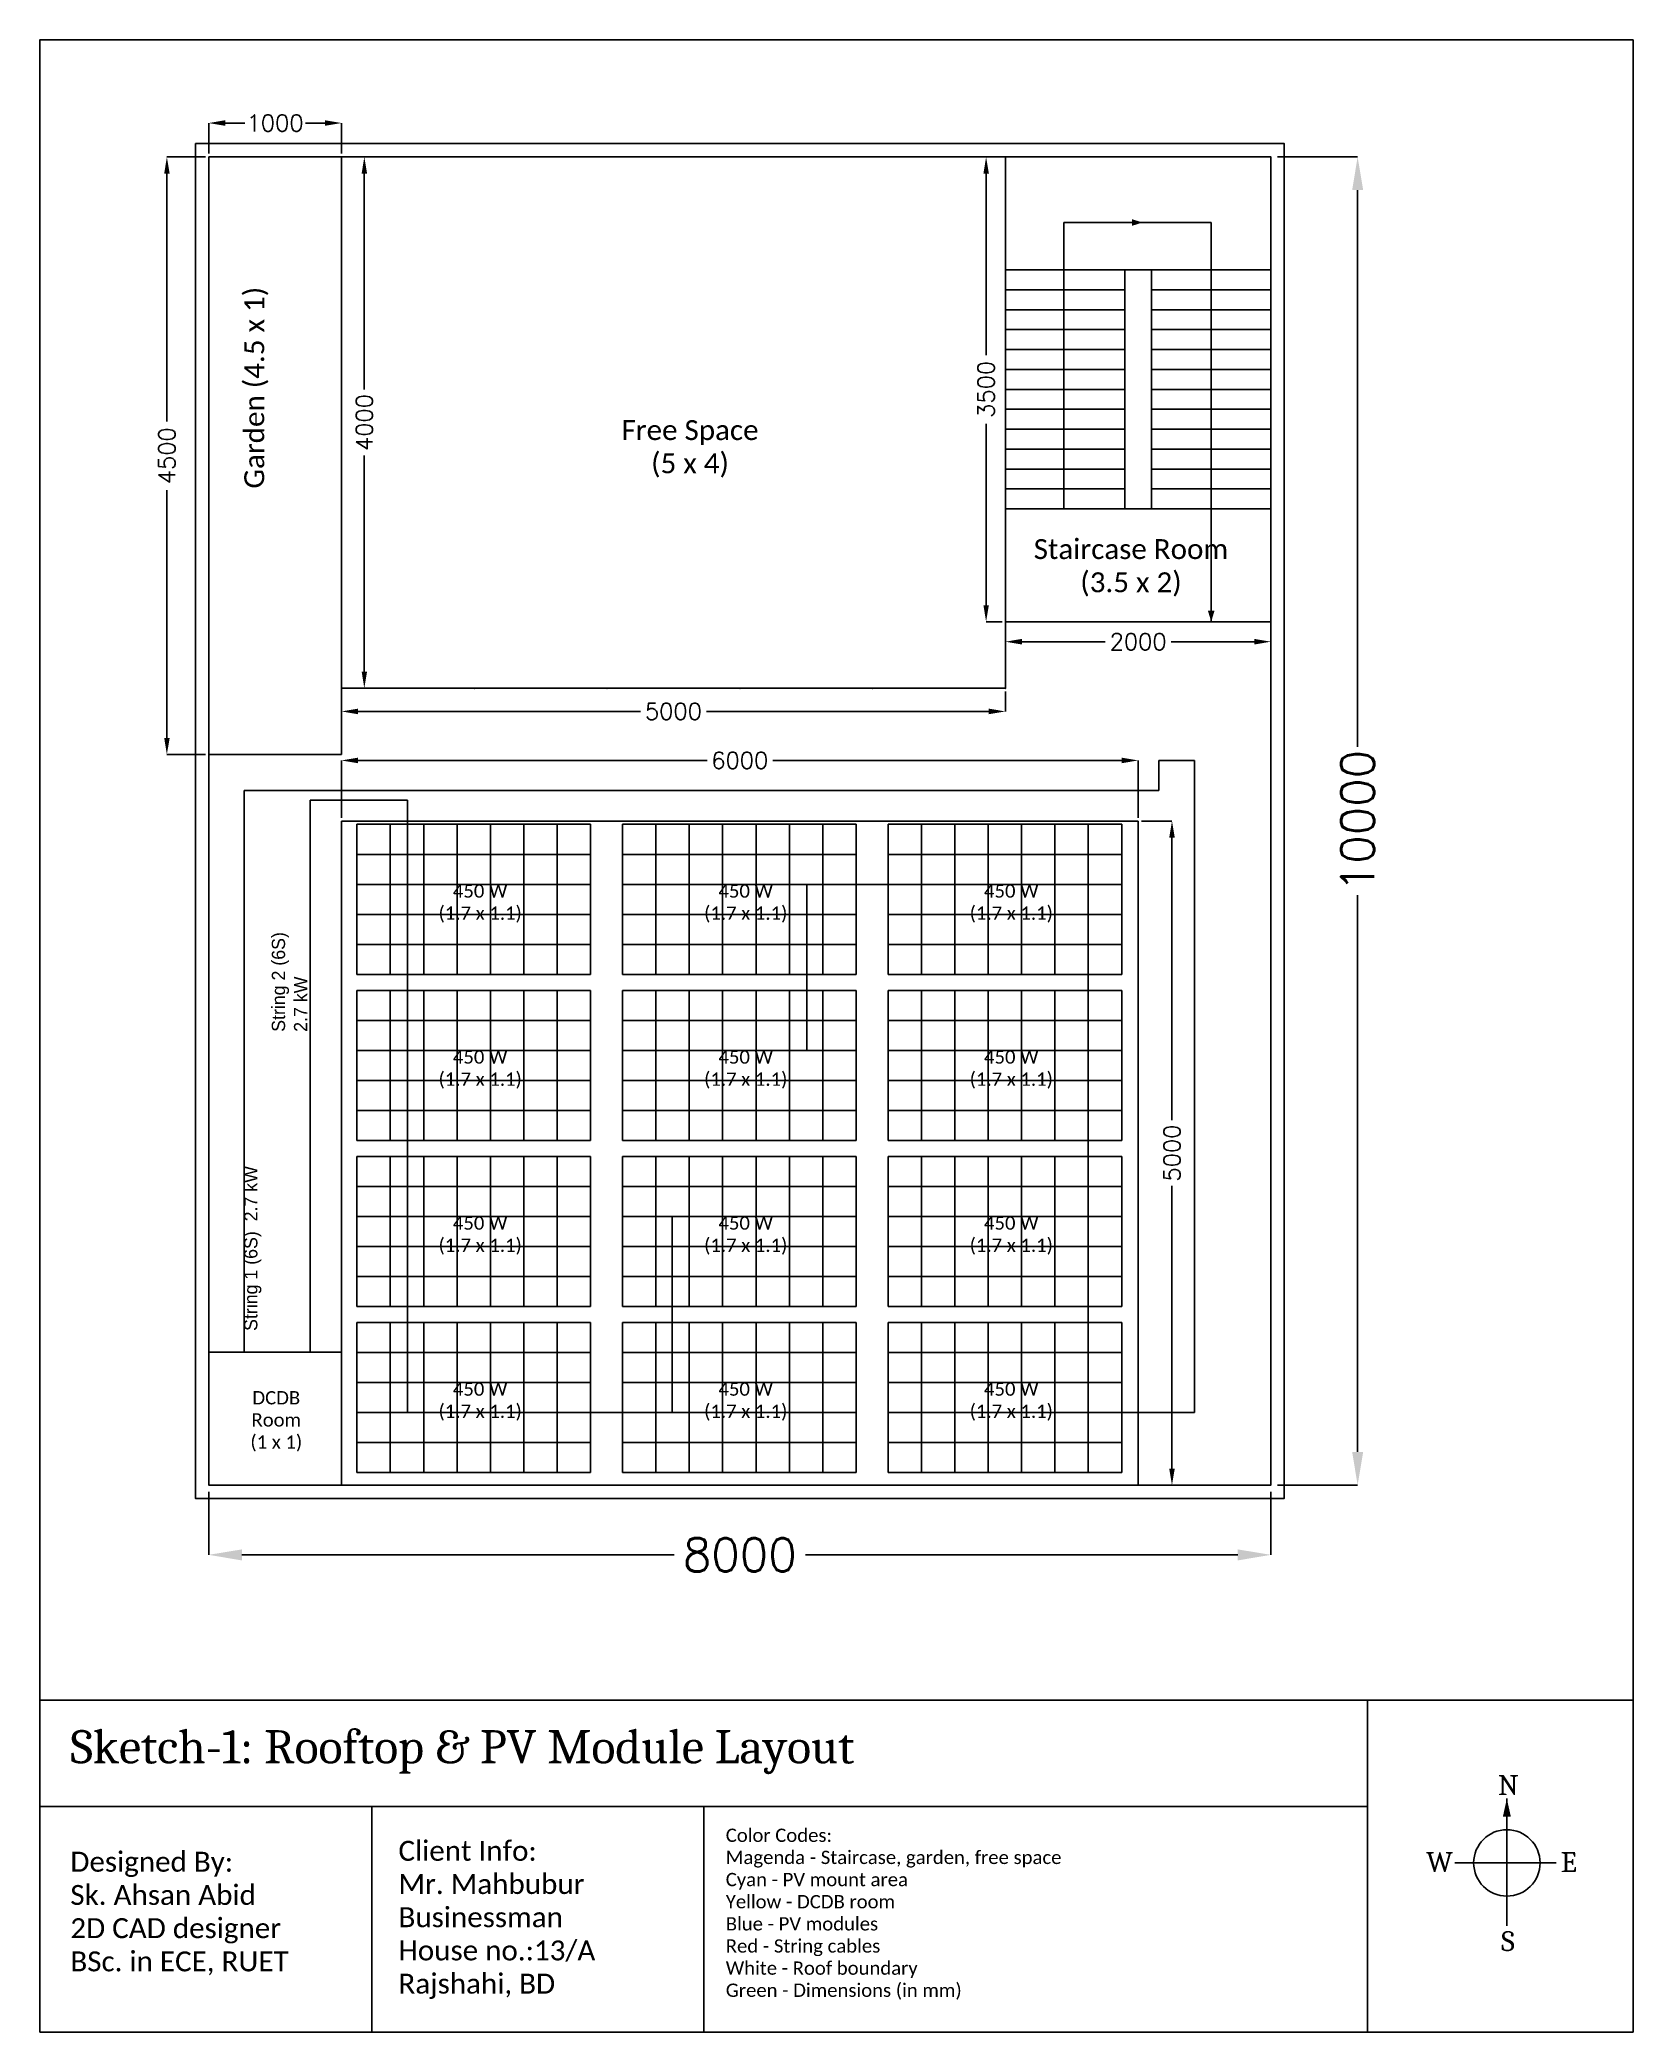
# Model space of a CAD drawing. Header units: millimetres. Extents: x 4349 to 16349, y 4364 to 19364.
import ezdxf

# ---------------------------------------------------------------- set-up
doc = ezdxf.new("R2010")
doc.units = ezdxf.units.MM
doc.layers.add('DIMENSION', color=3, linetype='Continuous', lineweight=25)
for name, color, linetype in [('E-Cables', 1, 'Continuous'), ('E-Equip', 2, 'Continuous'), ('R-Obstacle', 6, 'Continuous'), ('R-Solar', 4, 'Continuous'), ('S-Area', 5, 'Continuous'), ('Text', 7, 'Continuous')]:
    doc.layers.add(name, color=color, linetype=linetype)
doc.styles.get("Standard").update_dxf_attribs({"font": 'txt.shx'})
doc.dimstyles.get("Standard").update_dxf_attribs({"dimscale": 100, "dimtxt": 2.5, "dimasz": 2.5, "dimexe": 0, "dimexo": 0.5, "dimgap": 1, "dimtad": 0, "dimtoh": 1, "dimdec": 4, "dimzin": 0, "dimdsep": 46, "dimtxsty": 'Standard', "dimcen": 2.5, "dimadec": 0, "dimazin": 0, "dimtfac": 1, "dimtdec": 4, "dimtofl": 0, "dimtmove": 0, "dimatfit": 3, "dimfxl": 1, "dimtolj": 1, "dimtzin": 0, "dimarcsym": 0})

# ---------------------------------------------------------------- blocks, each defined once
blk = doc.blocks.new('*D11')
at = {"layer": 'Defpoints', "color": 0}
for p in [(5621, 8483), (13621, 8483), (13621, 7958)]:
    blk.add_point(p, dxfattribs=at)
at = {"layer": 'DIMENSION', "color": 0, "lineweight": -2}
for p, q in [((5621, 8433), (5621, 7958)), ((13621, 8433), (13621, 7958)), ((5871, 7958), (9126, 7958)), ((13371, 7958), (10117, 7958))]:
    blk.add_line(p, q, dxfattribs=at)
at = {"layer": 'DIMENSION', "color": 0}
for points in [[(5871, 7999), (5871, 7916), (5621, 7958)], [(13371, 7916), (13371, 7999), (13621, 7958)]]:
    blk.add_solid(points, dxfattribs=at)
at = {"layer": 'DIMENSION', "color": 0, "insert": (9621, 7958), "char_height": 250, "attachment_point": 5}
blk.add_mtext('\\A1;8000', dxfattribs=at)
blk = doc.blocks.new('*D19')
at = {"layer": 'Defpoints', "color": 0}
for p in [(13621, 18483), (13621, 8483), (14274, 8483)]:
    blk.add_point(p, dxfattribs=at)
at = {"layer": 'DIMENSION', "color": 0, "lineweight": -2}
for p, q in [((13671, 18483), (14274, 18483)), ((14274, 18233), (14274, 14041)), ((14274, 8733), (14274, 12924)), ((13671, 8483), (14274, 8483))]:
    blk.add_line(p, q, dxfattribs=at)
at = {"layer": 'DIMENSION', "color": 0}
for points in [[(14316, 18233), (14233, 18233), (14274, 18483)], [(14233, 8733), (14316, 8733), (14274, 8483)]]:
    blk.add_solid(points, dxfattribs=at)
at = {"layer": 'DIMENSION', "color": 0, "insert": (14274, 13483), "char_height": 250, "attachment_point": 5, "rotation": 90}
blk.add_mtext('\\A1;10000', dxfattribs=at)
blk = doc.blocks.new('*D22')
at = {"layer": 'Defpoints', "color": 0}
for p in [(11621, 18483), (11476, 14983), (11621, 14983)]:
    blk.add_point(p, dxfattribs=at)
at = {"layer": 'DIMENSION', "color": 0, "lineweight": -2}
for p, q in [((11596, 18483), (11476, 18483)), ((11476, 18358), (11476, 16991)), ((11476, 15108), (11476, 16474)), ((11596, 14983), (11476, 14983))]:
    blk.add_line(p, q, dxfattribs=at)
at = {"layer": 'DIMENSION', "color": 0}
for points in [[(11497, 18358), (11456, 18358), (11476, 18483)], [(11456, 15108), (11497, 15108), (11476, 14983)]]:
    blk.add_solid(points, dxfattribs=at)
at = {"layer": 'DIMENSION', "color": 0, "insert": (11476, 16733), "char_height": 125, "attachment_point": 5, "rotation": 90}
blk.add_mtext('\\A1;3500', dxfattribs=at)
blk = doc.blocks.new('*D25')
at = {"layer": 'Defpoints', "color": 0}
for p in [(11621, 14983), (13621, 14983), (13621, 14833)]:
    blk.add_point(p, dxfattribs=at)
at = {"layer": 'DIMENSION', "color": 0, "lineweight": -2}
for p, q in [((11621, 14958), (11621, 14833)), ((13621, 14958), (13621, 14833)), ((11746, 14833), (12373, 14833)), ((13496, 14833), (12869, 14833))]:
    blk.add_line(p, q, dxfattribs=at)
at = {"layer": 'DIMENSION', "color": 0}
for points in [[(11746, 14854), (11746, 14812), (11621, 14833)], [(13496, 14812), (13496, 14854), (13621, 14833)]]:
    blk.add_solid(points, dxfattribs=at)
at = {"layer": 'DIMENSION', "color": 0, "insert": (12621, 14833), "char_height": 125, "attachment_point": 5}
blk.add_mtext('\\A1;2000', dxfattribs=at)
blk = doc.blocks.new('*D28')
at = {"layer": 'Defpoints', "color": 0}
for p in [(6621, 14483), (11621, 14483), (6621, 14308)]:
    blk.add_point(p, dxfattribs=at)
at = {"layer": 'DIMENSION', "color": 0, "lineweight": -2}
for p, q in [((6621, 14458), (6621, 14308)), ((11621, 14458), (11621, 14308)), ((6746, 14308), (8874, 14308)), ((11496, 14308), (9369, 14308))]:
    blk.add_line(p, q, dxfattribs=at)
at = {"layer": 'DIMENSION', "color": 0}
for points in [[(6746, 14329), (6746, 14287), (6621, 14308)], [(11496, 14287), (11496, 14329), (11621, 14308)]]:
    blk.add_solid(points, dxfattribs=at)
at = {"layer": 'DIMENSION', "color": 0, "insert": (9121, 14308), "char_height": 125, "attachment_point": 5}
blk.add_mtext('\\A1;5000', dxfattribs=at)
blk = doc.blocks.new('*D31')
at = {"layer": 'Defpoints', "color": 0}
for p in [(6621, 18483), (6621, 14483), (6793, 14483)]:
    blk.add_point(p, dxfattribs=at)
at = {"layer": 'DIMENSION', "color": 0, "lineweight": -2}
for p, q in [((6646, 18483), (6793, 18483)), ((6793, 18358), (6793, 16731)), ((6793, 14608), (6793, 16235)), ((6646, 14483), (6793, 14483))]:
    blk.add_line(p, q, dxfattribs=at)
at = {"layer": 'DIMENSION', "color": 0}
for points in [[(6814, 18358), (6773, 18358), (6793, 18483)], [(6773, 14608), (6814, 14608), (6793, 14483)]]:
    blk.add_solid(points, dxfattribs=at)
at = {"layer": 'DIMENSION', "color": 0, "insert": (6793, 16483), "char_height": 125, "attachment_point": 5, "rotation": 90}
blk.add_mtext('\\A1;4000', dxfattribs=at)
blk = doc.blocks.new('*D34')
at = {"layer": 'Defpoints', "color": 0}
for p in [(5621, 18483), (5306, 13983), (5621, 13983)]:
    blk.add_point(p, dxfattribs=at)
at = {"layer": 'DIMENSION', "color": 0, "lineweight": -2}
for p, q in [((5596, 18483), (5306, 18483)), ((5306, 18358), (5306, 16491)), ((5306, 14108), (5306, 15974)), ((5596, 13983), (5306, 13983))]:
    blk.add_line(p, q, dxfattribs=at)
at = {"layer": 'DIMENSION', "color": 0}
for points in [[(5327, 18358), (5286, 18358), (5306, 18483)], [(5286, 14108), (5327, 14108), (5306, 13983)]]:
    blk.add_solid(points, dxfattribs=at)
at = {"layer": 'DIMENSION', "color": 0, "insert": (5306, 16233), "char_height": 125, "attachment_point": 5, "rotation": 90}
blk.add_mtext('\\A1;4500', dxfattribs=at)
blk = doc.blocks.new('*D39')
at = {"layer": 'Defpoints', "color": 0}
for p in [(6621, 18738), (5621, 18483), (6621, 18483)]:
    blk.add_point(p, dxfattribs=at)
at = {"layer": 'DIMENSION', "color": 0, "lineweight": -2}
for p, q in [((5621, 18508), (5621, 18738)), ((5746, 18738), (5894, 18738)), ((6496, 18738), (6349, 18738)), ((6621, 18508), (6621, 18738))]:
    blk.add_line(p, q, dxfattribs=at)
at = {"layer": 'DIMENSION', "color": 0}
for points in [[(5746, 18759), (5746, 18717), (5621, 18738)], [(6496, 18717), (6496, 18759), (6621, 18738)]]:
    blk.add_solid(points, dxfattribs=at)
at = {"layer": 'DIMENSION', "color": 0, "insert": (6121, 18738), "char_height": 125, "attachment_point": 5}
blk.add_mtext('\\A1;1000', dxfattribs=at)
blk = doc.blocks.new('*D42')
at = {"layer": 'Defpoints', "color": 0}
for p in [(12621, 13939), (6621, 13483), (12621, 13483)]:
    blk.add_point(p, dxfattribs=at)
at = {"layer": 'DIMENSION', "color": 0, "lineweight": -2}
for p, q in [((6621, 13508), (6621, 13939)), ((6746, 13939), (9374, 13939)), ((12496, 13939), (9869, 13939)), ((12621, 13508), (12621, 13939))]:
    blk.add_line(p, q, dxfattribs=at)
at = {"layer": 'DIMENSION', "color": 0}
for points in [[(6746, 13960), (6746, 13918), (6621, 13939)], [(12496, 13918), (12496, 13960), (12621, 13939)]]:
    blk.add_solid(points, dxfattribs=at)
at = {"layer": 'DIMENSION', "color": 0, "insert": (9621, 13939), "char_height": 125, "attachment_point": 5}
blk.add_mtext('\\A1;6000', dxfattribs=at)
blk = doc.blocks.new('*D48')
at = {"layer": 'Defpoints', "color": 0}
for p in [(12621, 13483), (12621, 8483), (12876, 8483)]:
    blk.add_point(p, dxfattribs=at)
at = {"layer": 'DIMENSION', "color": 0, "lineweight": -2}
for p, q in [((12646, 13483), (12876, 13483)), ((12876, 13358), (12876, 11231)), ((12876, 8608), (12876, 10735)), ((12646, 8483), (12876, 8483))]:
    blk.add_line(p, q, dxfattribs=at)
at = {"layer": 'DIMENSION', "color": 0}
for points in [[(12897, 13358), (12855, 13358), (12876, 13483)], [(12855, 8608), (12897, 8608), (12876, 8483)]]:
    blk.add_solid(points, dxfattribs=at)
at = {"layer": 'DIMENSION', "color": 0, "insert": (12876, 10983), "char_height": 125, "attachment_point": 5, "rotation": 90}
blk.add_mtext('\\A1;5000', dxfattribs=at)
blk = doc.blocks.new('PV_450W')
at = {"layer": 'S-Area'}
for p, q in [((0, 1130), (1760, 1130)), ((0, 0), (0, 1130)), ((251.4, 1130), (251.4, 0)), ((502.8, 1130), (502.8, 0)), ((754.2, 1130), (754.2, 0)), ((1005.6, 1130), (1005.6, 0)), ((1257, 1130), (1257, 0)), ((1508.4, 1130), (1508.4, 0)), ((1760, 1130), (1760, 0)), ((0, 904), (1760, 904)), ((0, 678), (1760, 678)), ((0, 452), (1760, 452)), ((0, 226), (1760, 226)), ((1760, 0), (0, 0))]:
    blk.add_line(p, q, dxfattribs=at)
at = {"layer": 'Text', "insert": (570.8, 678), "char_height": 100, "width": 714.706, "attachment_point": 1}
blk.add_mtext('\\pxqc;{\\fCalibri|b0|i0|c0|p34;450 W\\P(1.7 x 1.1)}', dxfattribs=at)

msp = doc.modelspace()

# ---------------------------------------------------------------- linework, layer by layer
for p, q in [((14349.28878, 6064.32669), (14349.28878, 6864.32669)), ((9349.28878, 6064.32669), (9349.28878, 4364.32669)), ((15398.02435, 5164.99851), (15398.02435, 6122.65005)), ((15768.72817, 5638.67562), (15006.72587, 5638.67562))]:
    msp.add_line(p, q)
for points in [[(4349.28878, 4364.32669), (4349.28878, 19364.32669), (16349.28878, 19364.32669), (16349.28878, 4364.32669), (4349.28878, 4364.32669)], [(5521.4192, 18582.7394), (5521.4192, 8382.7394), (13721.4192, 8382.7394), (13721.4192, 18582.7394), (5521.4192, 18582.7394)], [(4349.28878, 6864.32669), (16349.28878, 6864.32669)], [(4349.28878, 6064.32669), (14349.28878, 6064.32669), (14349.28878, 4364.32669)], [(6849.28878, 6064.32669), (6849.28878, 4364.32669)]]:
    msp.add_lwpolyline(points)
msp.add_lwpolyline([(5621.4192, 18482.7394), (5621.4192, 8482.7394), (13621.4192, 8482.7394), (13621.4192, 18482.7394)], close=True)
msp.add_lwpolyline([(15398.02435, 5986.68718, 60, 0, 0), (15398.02435, 6122.65005, 0, 0, 0)], format="xyseb")
msp.add_circle((15398.02435, 5638.67562), 249.99625)
at = {"layer": 'E-Cables'}
for p, q in [((7038.08377, 13937.65992), (7038.08377, 13937.65992)), ((13046.5749, 13937.65992), (12776.79861, 13937.65992)), ((12776.79861, 13937.65992), (12776.79861, 13712.22861)), ((13046.5749, 9029.96824), (13046.5749, 13937.65992)), ((12776.79861, 13712.22861), (5887.8859, 13712.22861)), ((5887.8859, 13712.22861), (5887.8859, 9482.7394)), ((7117.88807, 13639.19186), (6384.20342, 13639.19186)), ((6384.20342, 13639.19186), (6384.20342, 9482.7394)), ((7117.88807, 13457.96824), (7117.88807, 13639.19186)), ((7117.88807, 9029.96824), (7117.88807, 13457.96824)), ((10124.70796, 11755.96824), (10124.70796, 13005.96824)), ((10124.70796, 13005.96824), (11994.5085, 13005.96824)), ((11994.5085, 13005.96824), (12245.9085, 13005.96824)), ((12245.9085, 13005.96824), (12245.9085, 9029.96824)), ((9112.70941, 10505.96824), (9112.70941, 9029.96824)), ((9112.70941, 9029.96824), (7117.88807, 9029.96824)), ((12245.9085, 9029.96824), (13046.5749, 9029.96824))]:
    msp.add_line(p, q, dxfattribs=at)
at = {"layer": 'E-Equip', "color": 2}
for p, q in [((5621.4192, 9482.7394), (6621.4192, 9482.7394)), ((6621.4192, 9482.7394), (6621.4192, 8482.7394))]:
    msp.add_line(p, q, dxfattribs=at)
at = {"layer": 'R-Obstacle'}
for p, q in [((6621.4192, 18482.7394), (6621.4192, 13982.7394)), ((11621.4192, 18482.7394), (11621.4192, 14982.7394)), ((13171.4192, 17989.04521), (12060.8059, 17989.04521)), ((12060.8059, 17989.04521), (12060.8059, 15832.7394)), ((13171.4192, 14982.7394), (13171.4192, 17989.04521)), ((11621.4192, 17632.7394), (13621.4192, 17632.7394)), ((11621.4192, 17632.7394), (12521.4192, 17632.7394)), ((12521.4192, 15832.7394), (12521.4192, 17632.7394)), ((12721.4192, 15832.7394), (12721.4192, 17632.7394)), ((12721.4192, 17632.7394), (13621.4192, 17632.7394)), ((12721.4192, 17632.7394), (13621.4192, 17632.7394)), ((11621.4192, 17482.7394), (12521.4192, 17482.7394)), ((12721.4192, 17482.7394), (13621.4192, 17482.7394)), ((11621.4192, 17332.7394), (12521.4192, 17332.7394)), ((12721.4192, 17332.7394), (13621.4192, 17332.7394)), ((11621.4192, 17182.7394), (12521.4192, 17182.7394)), ((12721.4192, 17182.7394), (13621.4192, 17182.7394)), ((11621.4192, 17032.7394), (12521.4192, 17032.7394)), ((12721.4192, 17032.7394), (13621.4192, 17032.7394)), ((11621.4192, 16882.7394), (12521.4192, 16882.7394)), ((12721.4192, 16882.7394), (13621.4192, 16882.7394)), ((11621.4192, 16732.7394), (12521.4192, 16732.7394)), ((12721.4192, 16732.7394), (13621.4192, 16732.7394)), ((11621.4192, 16582.7394), (12521.4192, 16582.7394)), ((12721.4192, 16582.7394), (13621.4192, 16582.7394)), ((11621.4192, 16432.7394), (12521.4192, 16432.7394)), ((12721.4192, 16432.7394), (13621.4192, 16432.7394)), ((11621.4192, 16282.7394), (12521.4192, 16282.7394)), ((12721.4192, 16282.7394), (13621.4192, 16282.7394)), ((11621.4192, 16132.7394), (12521.4192, 16132.7394)), ((12721.4192, 16132.7394), (13621.4192, 16132.7394)), ((11621.4192, 15982.7394), (12521.4192, 15982.7394)), ((12721.4192, 15982.7394), (13621.4192, 15982.7394)), ((13621.4192, 15832.7394), (11621.4192, 15832.7394)), ((11621.4192, 14982.7394), (13621.4192, 14982.7394)), ((11621.4192, 14482.7394), (11621.4192, 14982.7394)), ((6621.4192, 14482.7394), (11621.4192, 14482.7394)), ((6621.4192, 13982.7394), (5621.4192, 13982.7394))]:
    msp.add_line(p, q, dxfattribs=at)
for points in [[(12575.66393, 17989.04521, 50, 0, 0), (12652.8167, 17989.04521, 0, 0, 0)], [(13171.4192, 15067.16018, 50, 0, 0), (13171.4192, 14982.7394, 0, 0, 0)]]:
    msp.add_lwpolyline(points, format="xyseb", dxfattribs=at)
at = {"layer": 'R-Solar'}
for p, q in [((12621.4192, 13482.7394), (6621.4192, 13482.7394)), ((6621.4192, 13482.7394), (6621.4192, 9482.7394)), ((12621.4192, 13482.7394), (12621.4192, 8482.7394))]:
    msp.add_line(p, q, dxfattribs=at)
for p in [(6621.4192, 14482.7394), (6621.4192, 14482.7394), (7621.4192, 14482.7394), (8621.4192, 14482.7394), (9621.4192, 14482.7394), (10621.4192, 14482.7394), (11621.4192, 14482.7394), (11621.4192, 14482.7394)]:
    msp.add_point(p, dxfattribs=at)

# ---------------------------------------------------------------- block references
at = {"layer": 'S-Area'}
for p in [(6737.5085, 12327.96824), (8737.5085, 12327.96824), (10737.5085, 12327.96824), (6737.5085, 11077.96824), (8737.5085, 11077.96824), (10737.5085, 11077.96824), (6737.5085, 9827.96824), (8737.5085, 9827.96824), (10737.5085, 9827.96824), (6737.5085, 8577.96824), (8737.5085, 8577.96824), (10737.5085, 8577.96824)]:
    msp.add_blockref('PV_450W', p, dxfattribs=at)

# ---------------------------------------------------------------- texts
at = {"layer": 'Text', "attachment_point": 1, "rotation": 90}
for s, insert, char_height, width in [('{\\fCalibri|b0|i0|c0|p34;Garden (4.5 x 1)}', (5889.10834, 15985.66301), 150, 1602.2531573), ('{\\FRUSSDOS|c0;String 2 (6S)\\P2.7 kW}', (6096.4068, 11895.78818), 100, 1069.2589375), ('\\pxqc;{\\FRUSSDOS|c0; String 1 (6S)  2.7 kW}', (5887.8859, 9606.37641), 100, 1279.0244158)]:
    msp.add_mtext(s, dxfattribs=dict(at, insert=insert, char_height=char_height, width=width))
at = {"layer": 'Text', "attachment_point": 1}
for s, insert, char_height, width in [('\\pxqc;{\\fCalibri|b0|i0|c0|p34;Free Space \\P(5 x 4)}', (8444.99878, 16501.10221), 150, 1602.2531573), ('\\pxqc;{\\fCalibri|b0|i0|c0|p34;Staircase Room (3.5 x 2)}', (11765.88719, 15605.23464), 150, 1602.2531573), ('\\pxqc;{\\fCalibri|b0|i0|c0|p34;DCDB Room \\P(1 x 1)}', (5772.84206, 9190.66837), 100, 714.7060981), ('{\\fCambria|b0|i0|c0|p18;Sketch-1: Rooftop & PV Module Layout}', (4579.13857, 6638.01174), 250, 6981.5886579), ('{\\H0.91043x;\\fCambria|b0|i0|c0|p18;N}', (15331.02626, 6299.29882), 164.7572545, 234.9316406), ('\\pxql;{\\fCalibri|b0|i0|c0|p34;Color Codes:\\PMagenda - Staircase, garden, free space\\PCyan - PV mount area\\PYellow - DCDB room\\PBlue - PV modules\\PRed - String cables\\PWhite - Roof boundary\\PGreen - Dimensions (in mm)}', (9515.39859, 5896.71654), 100, 4146.2169706), ('\\pxql;{\\fCalibri|b0|i0|c0|p34;Designed By:\\PSk. Ahsan Abid\\P2D CAD designer\\PBSc. in ECE, RUET}', (4579.13857, 5722.27454), 150, 1997.6817104), ('\\pxql;{\\fCalibri|b0|i0|c0|p34;Client Info:\\PMr. Mahbubur\\PBusinessman\\PHouse no.:13/A\\PRajshahi, BD}', (7050.49739, 5804.65317), 150, 1874.1137695), ('{\\H0.91043x;\\fCambria|b0|i0|c0|p18;W}', (14790.9886, 5719.59737), 164.7572545, 234.9316406), ('{\\H0.91043x;\\fCambria|b0|i0|c0|p18;E}', (15803.94061, 5719.59737), 164.7572545, 234.9316406), ('{\\H0.91043x;\\fCambria|b0|i0|c0|p18;S}', (15355.43475, 5124.64061), 164.7572545, 234.9316406)]:
    msp.add_mtext(s, dxfattribs=dict(at, insert=insert, char_height=char_height, width=width))

# ---------------------------------------------------------------- dimensions: what is measured, and where the dimension line sits
at = {"layer": 'DIMENSION'}
for base, p1, p2, text, override, picture, middle in [((6621.4192, 18737.7394), (5621.4192, 18482.7394), (6621.4192, 18482.7394), '1000', {"dimscale": 50, "dimlfac": 1, "dimtxsty": 'Standard', "dimsah": 1, "dimtolj": 1}, '*D39', (6121.4192, 18737.7394)), ((12621.4192, 13938.76983), (6621.4192, 13482.7394), (12621.4192, 13482.7394), '6000', {"dimscale": 50, "dimlfac": 1, "dimtxsty": 'Standard', "dimsah": 1, "dimtolj": 1}, '*D42', (9621.4192, 13938.76983)), ((13621.4192, 7957.7394), (5621.4192, 8482.7394), (13621.4192, 8482.7394), '8000', {"dimscale": 100, "dimlfac": 1, "dimtxsty": 'Standard', "dimsah": 1, "dimtolj": 1}, '*D11', (9621.4192, 7957.7394))]:
    dim = msp.add_linear_dim(base=base, p1=p1, p2=p2, text=text, dimstyle='Standard', override=override, dxfattribs=at)
    dim.commit()
    dim.dimension.update_dxf_attribs({"geometry": picture, "text_midpoint": middle, "dimtype": 160})
for base, p1, p2, angle, text, override, picture, middle in [((5306.4192, 13982.7394), (5621.4192, 18482.7394), (5621.4192, 13982.7394), 90, '4500', {"dimscale": 50, "dimlfac": 1, "dimtxsty": 'Standard', "dimsah": 1, "dimtolj": 1}, '*D34', (5306.4192, 16232.7394)), ((6793.45224, 14482.7394), (6621.4192, 18482.7394), (6621.4192, 14482.7394), 90, '4000', {"dimscale": 50, "dimlfac": 1, "dimtxsty": 'Standard', "dimsah": 1, "dimtolj": 1}, '*D31', (6793.45224, 16482.7394)), ((11476.4192, 14982.7394), (11621.4192, 18482.7394), (11621.4192, 14982.7394), 90, '3500', {"dimscale": 50, "dimlfac": 1, "dimtxsty": 'Standard', "dimsah": 1, "dimtolj": 1}, '*D22', (11476.4192, 16732.7394)), ((14274.39044, 8482.7394), (13621.4192, 18482.7394), (13621.4192, 8482.7394), 90, '10000', {"dimscale": 100, "dimlfac": 1, "dimtxsty": 'Standard', "dimsah": 1, "dimtolj": 1}, '*D19', (14274.39044, 13482.7394)), ((6621.4192, 14307.7394), (11621.4192, 14482.7394), (6621.4192, 14482.7394), 180, '5000', {"dimscale": 50, "dimlfac": 1, "dimtxsty": 'Standard', "dimsah": 1, "dimtolj": 1}, '*D28', (9121.4192, 14307.7394))]:
    dim = msp.add_linear_dim(base=base, p1=p1, p2=p2, angle=angle, text=text, dimstyle='Standard', override=override, dxfattribs=at)
    dim.commit()
    dim.dimension.update_dxf_attribs({"geometry": picture, "text_midpoint": middle})
dim = msp.add_linear_dim(base=(13621.4192, 14832.7394), p1=(11620.9192, 14982.7394), p2=(13621.4192, 14982.7394), text='2000', dimstyle='Standard', override={"dimscale": 50, "dimlfac": 1, "dimtxsty": 'Standard', "dimsah": 1, "dimtolj": 1}, dxfattribs=at)
dim.commit()
dim.dimension.update_dxf_attribs({"geometry": '*D25', "text_midpoint": (12621.1692, 14832.7394)})
dim = msp.add_linear_dim(base=(12875.66782, 8482.7394), p1=(12621.4192, 13482.7394), p2=(12621.4192, 8482.7394), angle=90, text='5000', dimstyle='Standard', override={"dimscale": 50, "dimlfac": 1, "dimtxsty": 'Standard', "dimsah": 1, "dimtolj": 1}, dxfattribs=at)
dim.commit()
dim.dimension.update_dxf_attribs({"geometry": '*D48', "text_midpoint": (12875.66782, 10982.7394), "dimtype": 160})

doc.saveas('drawing.dxf')
